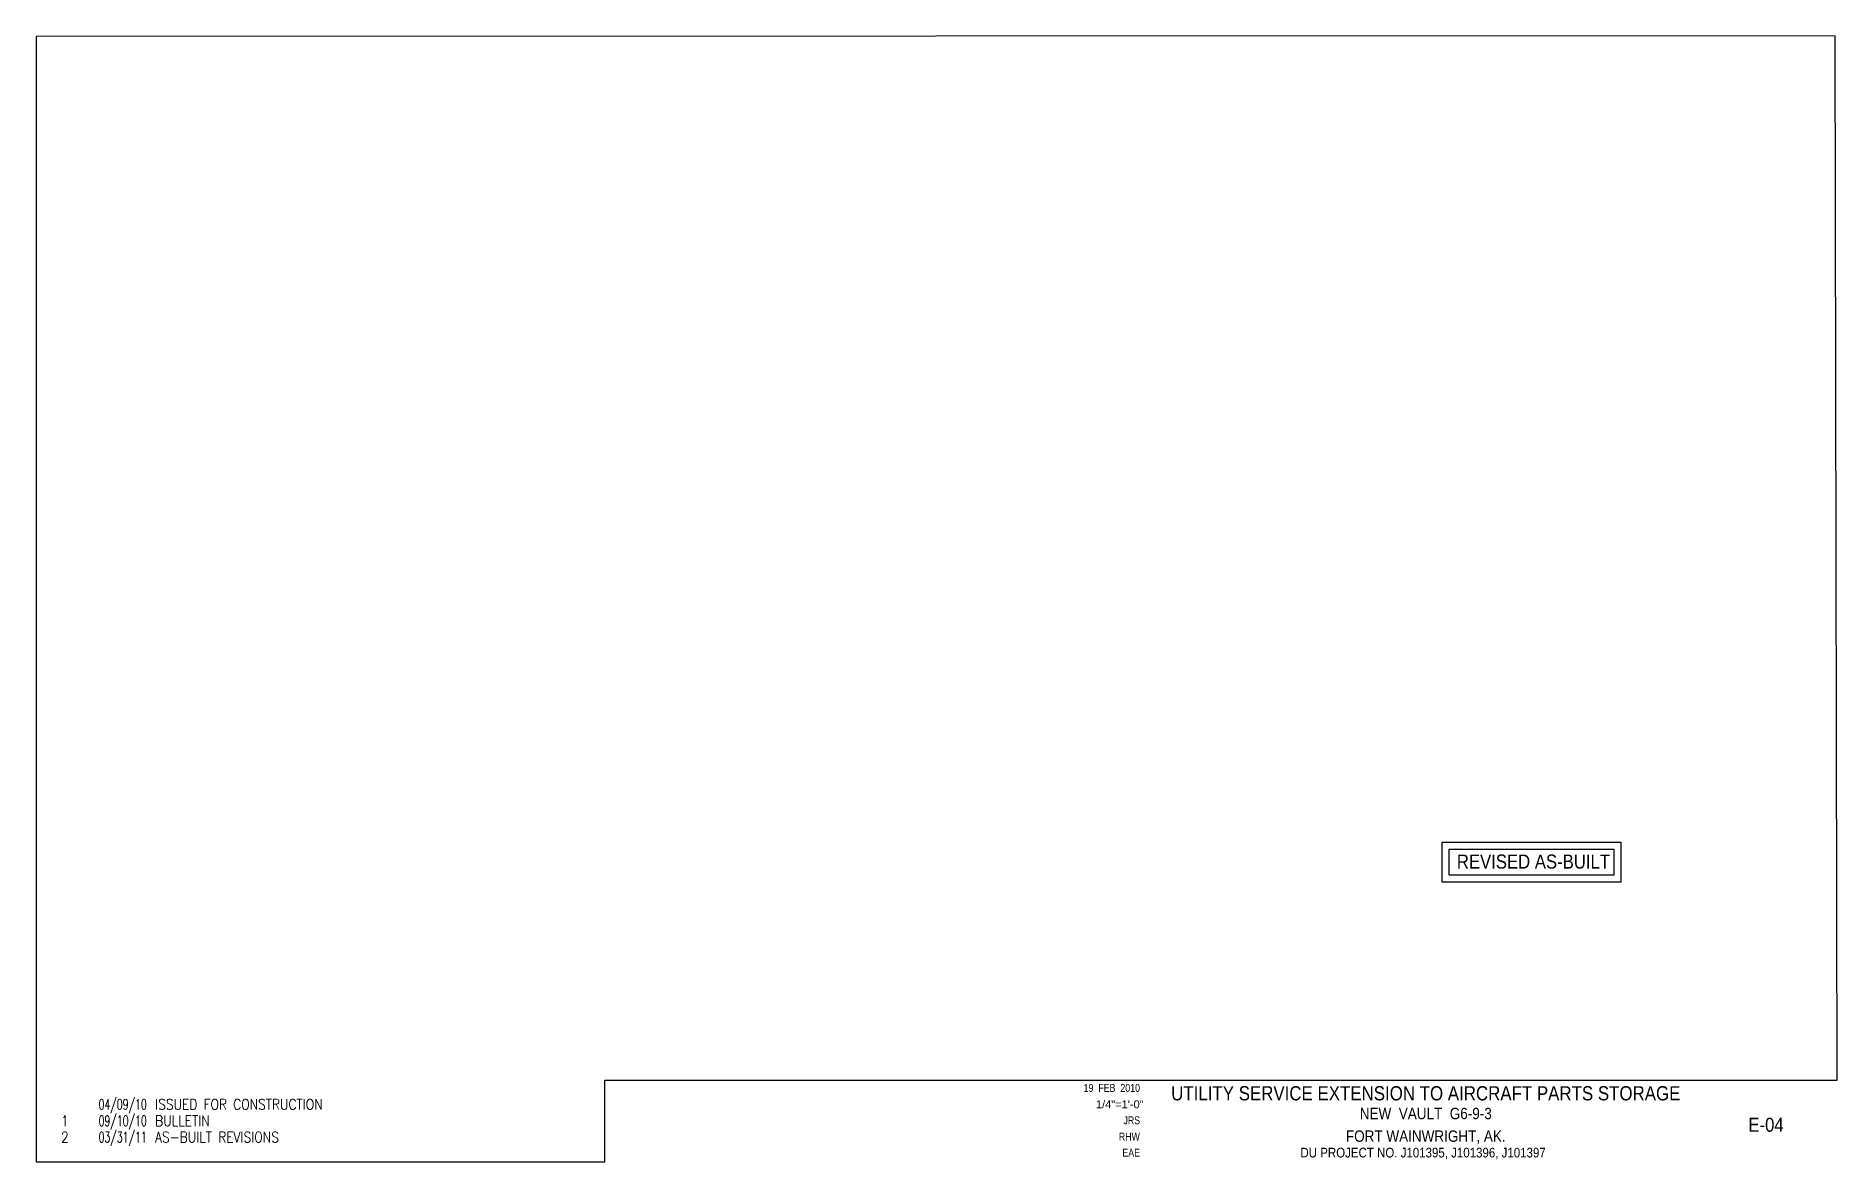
# Paper-space layout 'E-04' of a CAD drawing. Header units: inches. Extents: x 0.9 to 16.9, y 0.2 to 10.2.
import ezdxf
from ezdxf.enums import TextEntityAlignment as Align

# ---------------------------------------------------------------- set-up
doc = ezdxf.new("R2010")
doc.units = ezdxf.units.IN
doc.header["$LTSCALE"] = 48
doc.header["$MEASUREMENT"] = 0
doc.layers.get('Defpoints').update_dxf_attribs({"color": 251})
doc.layers.add('FH-TBINFO', color=51, linetype='Continuous', lineweight=13)
doc.styles.add('AR100', font='arial.ttf', dxfattribs={"width": 0.85})
doc.styles.add('PRB1', font='arial.ttf')
doc.styles.add('PRT1', font='arial.ttf')
doc.styles.add('RomanS', font='romans.shx', dxfattribs={"width": 0.85})

# ---------------------------------------------------------------- blocks, each defined once
blk = doc.blocks.new('11x17 tb info_REV')
at = {"layer": 'FH-TBINFO', "style": 'PRB1', "width": 0.8}
for tag, p in [('DATE', (10.729, 0.832)), ('DESIGNED', (10.73, 0.544)), ('CHECKED', (10.729, 0.256)), ('BY', (10.728, 0.399))]:
    blk.add_attdef(tag, text='', height=0.0702, dxfattribs=at).set_placement(p, align=Align.RIGHT)
at = {"layer": 'FH-TBINFO', "width": 0.85}
for tag, height, style, p in [('TITLE1', 0.126, 'PRT1', (13.268, 0.756)), ('REV1NO', 0.0938, 'RomanS', (1.176, 0.674)), ('REV1DATE', 0.0938, 'RomanS', (1.69, 0.674)), ('TITLE2', 0.101, 'PRT1', (13.268, 0.589)), ('REV2NO', 0.0938, 'RomanS', (1.176, 0.528)), ('REV2DATE', 0.0938, 'RomanS', (1.69, 0.528)), ('TITLE3', 0.101, 'PRT1', (13.268, 0.388)), ('DWGNO', 0.125, 'PRT1', (16.291, 0.477)), ('REV3NO', 0.0938, 'RomanS', (1.176, 0.383)), ('REV4NO', 0.0938, 'RomanS', (1.176, 0.237)), ('REV3DATE', 0.0938, 'RomanS', (1.69, 0.383)), ('REV4DATE', 0.0938, 'RomanS', (1.69, 0.237)), ('TITLE4', 0.086, 'PRT1', (13.244, 0.249))]:
    blk.add_attdef(tag, text='', height=height, dxfattribs=dict(at, style=style)).set_placement(p, align=Align.CENTER)
at = {"layer": 'FH-TBINFO', "style": 'RomanS', "width": 0.85}
for tag, p in [('REV1DESC', (1.978, 0.674)), ('REV2DESC', (1.978, 0.528)), ('REV3DESC', (1.978, 0.383)), ('REV4DESC', (1.978, 0.237))]:
    blk.add_attdef(tag, p, '', height=0.0938, dxfattribs=at)
at = {"layer": 'FH-TBINFO', "style": 'PRB1'}
blk.add_attdef('DWGSCALE', text='', height=0.0702, dxfattribs=at).set_placement((10.761, 0.686), align=Align.RIGHT)
blk = doc.blocks.new('Revised As Built Stamp')
for points in [[(1.586, 0), (0, 0), (0, 0.355), (1.586, 0.355)], [(1.524, 0.062), (0.062, 0.062), (0.062, 0.293), (1.524, 0.293)]]:
    blk.add_lwpolyline(points, close=True)
at = {"insert": (0.13, 0.245), "char_height": 0.125, "attachment_point": 1, "style": 'AR100'}
blk.add_mtext_dynamic_manual_height_columns('REVISED AS-BUILT', width=1.39358, gutter_width=1, heights=[0], dxfattribs=at)

psp = doc.layouts.new('E-04')

# ---------------------------------------------------------------- linework, layer by layer
at = {"layer": 'Defpoints'}
psp.add_lwpolyline([(0.92, 0.209), (5.973, 0.209), (5.973, 0.936), (16.922, 0.936), (16.904, 10.211), (0.92, 10.207)], close=True, dxfattribs=at)

# ---------------------------------------------------------------- block references
psp.add_blockref('Revised As Built Stamp', (13.414, 2.695))
ref = psp.add_blockref('11x17 tb info_REV', (0, 0))
ref.add_attrib('TITLE1', 'UTILITY SERVICE EXTENSION TO AIRCRAFT PARTS STORAGE', dxfattribs={"layer": 'FH-TBINFO', "height": 0.1263, "style": 'PRT1', "width": 0.85}).set_placement((13.268, 0.756), align=Align.CENTER)
ref.add_attrib('TITLE3', 'FORT WAINWRIGHT, AK.', dxfattribs={"layer": 'FH-TBINFO', "height": 0.101, "style": 'PRT1', "width": 0.85}).set_placement((13.268, 0.388), align=Align.CENTER)
ref.add_attrib('BY', 'RHW', dxfattribs={"layer": 'FH-TBINFO', "height": 0.0702, "style": 'PRB1', "width": 0.8}).set_placement((10.728, 0.399), align=Align.RIGHT)
ref.add_attrib('DESIGNED', 'JRS', dxfattribs={"layer": 'FH-TBINFO', "height": 0.0702, "style": 'PRB1', "width": 0.8}).set_placement((10.73, 0.544), align=Align.RIGHT)
ref.add_attrib('CHECKED', 'EAE', dxfattribs={"layer": 'FH-TBINFO', "height": 0.0702, "style": 'PRB1', "width": 0.8}).set_placement((10.729, 0.256), align=Align.RIGHT)
ref.add_attrib('DATE', '19  FEB  2010', dxfattribs={"layer": 'FH-TBINFO', "height": 0.0702, "style": 'PRB1', "width": 0.8}).set_placement((10.729, 0.832), align=Align.RIGHT)
ref.add_attrib('DWGSCALE', '1/4"=1\'-0"', dxfattribs={"layer": 'FH-TBINFO', "height": 0.0702, "style": 'PRB1'}).set_placement((10.761, 0.686), align=Align.RIGHT)
ref.add_attrib('REV1DESC', 'ISSUED FOR CONSTRUCTION', (1.978, 0.674), dxfattribs={"layer": 'FH-TBINFO', "height": 0.09375, "style": 'RomanS', "width": 0.85})
ref.add_attrib('REV1DATE', '04/09/10', dxfattribs={"layer": 'FH-TBINFO', "height": 0.0938, "style": 'RomanS', "width": 0.65}).set_placement((1.69, 0.674), align=Align.CENTER)
ref.add_attrib('REV2NO', '1', dxfattribs={"layer": 'FH-TBINFO', "height": 0.0938, "style": 'RomanS', "width": 0.85}).set_placement((1.176, 0.528), align=Align.CENTER)
ref.add_attrib('REV2DATE', '09/10/10', dxfattribs={"layer": 'FH-TBINFO', "height": 0.0938, "style": 'RomanS', "width": 0.65}).set_placement((1.69, 0.528), align=Align.CENTER)
ref.add_attrib('REV2DESC', 'BULLETIN', (1.978, 0.528), dxfattribs={"layer": 'FH-TBINFO', "height": 0.0938, "style": 'RomanS', "width": 0.85})
ref.add_attrib('REV3NO', '2', dxfattribs={"layer": 'FH-TBINFO', "height": 0.0938, "style": 'RomanS', "width": 0.85}).set_placement((1.176, 0.383), align=Align.CENTER)
ref.add_attrib('REV3DATE', '03/31/11', dxfattribs={"layer": 'FH-TBINFO', "height": 0.0938, "style": 'RomanS', "width": 0.65}).set_placement((1.69, 0.383), align=Align.CENTER)
ref.add_attrib('REV3DESC', 'AS-BUILT REVISIONS', (1.978, 0.383), dxfattribs={"layer": 'FH-TBINFO', "height": 0.09375, "style": 'RomanS', "width": 0.85})
ref.add_attrib('DWGNO', 'E-04', dxfattribs={"layer": 'FH-TBINFO', "height": 0.125, "style": 'PRT1', "width": 0.85}).set_placement((16.291, 0.477), align=Align.CENTER)
ref.add_attrib('TITLE4', 'DU PROJECT NO. J101395, J101396, J101397', dxfattribs={"layer": 'FH-TBINFO', "height": 0.086, "style": 'PRT1', "width": 0.85}).set_placement((13.244, 0.249), align=Align.CENTER)
ref.add_attrib('TITLE2', 'NEW  VAULT  G6-9-3', dxfattribs={"layer": 'FH-TBINFO', "height": 0.101, "style": 'PRT1', "width": 0.85}).set_placement((13.268, 0.589), align=Align.CENTER)

# ---------------------------------------------------------------- viewports
vp = psp.add_viewport(center=(8.921, 5.21), size=(16.002, 10.00167), view_center_point=(2974.216, -138.984), view_height=480.08032, dxfattribs=at)
vp.dxf.flags = 0x10000  # cut along an outline
vp.dxf.clipping_boundary_handle = psp.add_lwpolyline([(0.92, 0.209), (5.973, 0.209), (5.973, 0.936), (16.922, 0.936), (16.904, 10.211), (0.92, 10.207)], format="xyb", close=True, dxfattribs={"invisible": 1}).dxf.handle

doc.saveas('drawing.dxf')
